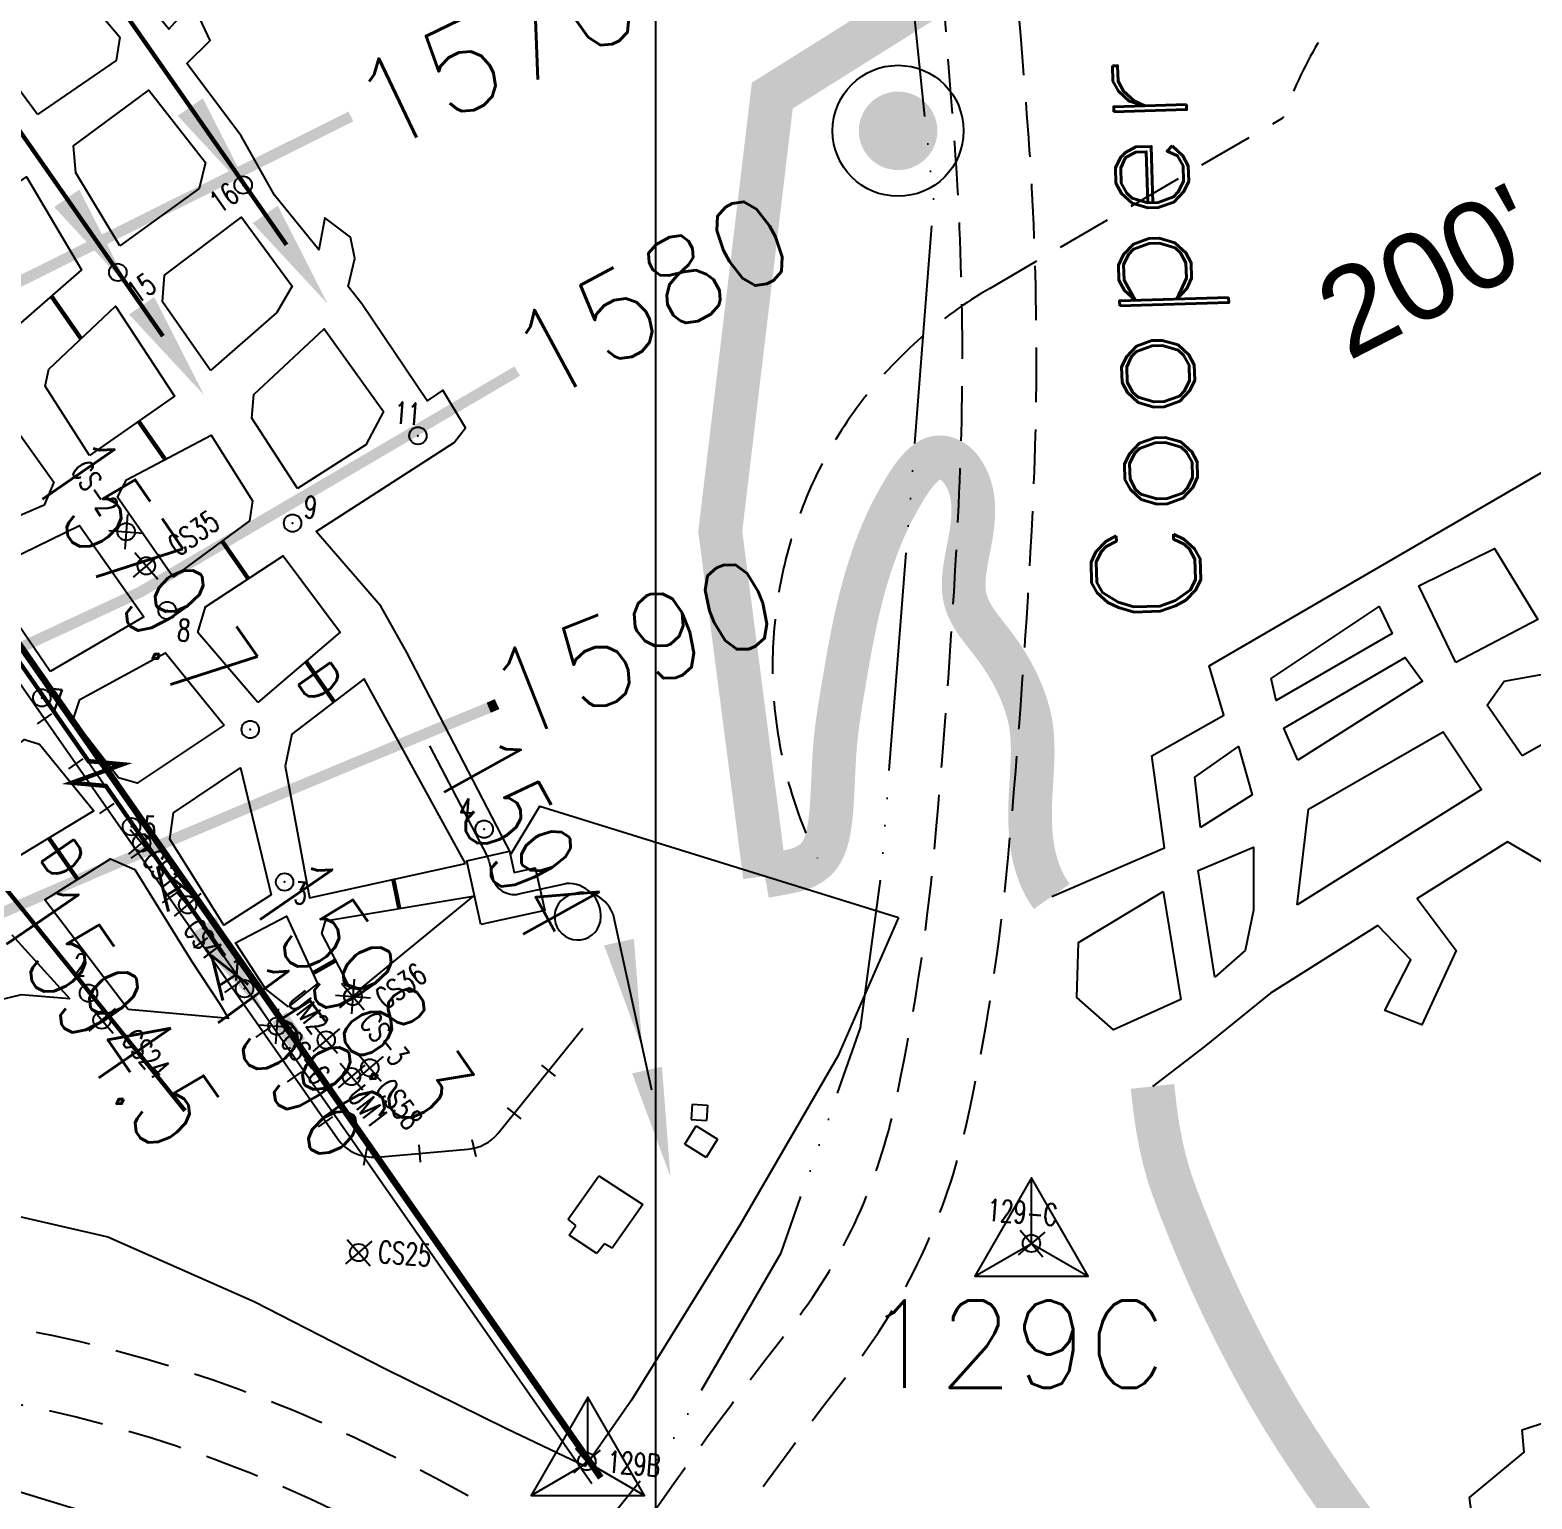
# Model space of a CAD drawing. Header units: inches. Extents: x 10131215 to 10153225, y 3476725 to 3491422.
# Drawn here: x 10143713 to 10144401, y 3480566 to 3481239 of the extents above; entities that cross this region are included whole.
import ezdxf
from ezdxf.enums import TextEntityAlignment as Align

# ---------------------------------------------------------------- set-up
doc = ezdxf.new("R2010")
doc.units = ezdxf.units.IN
doc.header["$LTSCALE"] = 100
doc.header["$MEASUREMENT"] = 0
doc.header["$PDMODE"] = 32
doc.header["$PDSIZE"] = 8
for name, pattern in [('DASHDOT', [1, 0.5, -0.25, 0, -0.25]), ('DASHED2', [0.375, 0.25, -0.125]), ('HIDDEN', [0.375, 0.25, -0.125]), ('STREAM', [1.5, 1, -0.125, 0, -0.125, 0, -0.125, 0, -0.125])]:
    doc.linetypes.add(name, pattern=pattern)
doc.layers.get('0').update_dxf_attribs({"color": 60, "linetype": 'CONTINUOUS'})
for name, color, linetype in [('BELTS-EXISTING', 40, 'CONTINUOUS'), ('BOUNDARY-MINE LIMITS', 30, 'DASHDOT'), ('BUFFER ZONE-200', 200, 'HIDDEN'), ('CONTROL POINTS', 242, 'CONTINUOUS'), ('DRILL HOLES', 170, 'CONTINUOUS'), ('ELEVATIONS-UPEER MASON-CONTOURS', 175, 'CONTINUOUS'), ('ELEVATIONS-UPPER MASON-SPOT', 175, 'CONTINUOUS'), ('GEOGRAPHIC LABELS', 7, 'CONTINUOUS'), ('GRID COORDINATES-VA SOUTH NAD27', 252, 'CONTINUOUS'), ('MINE WORKINGS-ADJACENT-LMB_UN13', 251, 'CONTINUOUS'), ('MINE WORKINGS-ADVANCED-SURVEYED', 7, 'CONTINUOUS'), ('MINE YARD', 7, 'CONTINUOUS'), ('OUTCROP-UPPER MASON-IMBODEN', 7, 'CONTINUOUS'), ('PROJECTIONS', 160, 'CONTINUOUS'), ('ROADS', 34, 'DASHED2'), ('SPADS-CONTROL SURVEY-LABELS', 230, 'CONTINUOUS'), ('SPADS-CONTROL SURVEY-SYMBOLS', 230, 'CONTINUOUS'), ('SPADS-LABEL', 90, 'CONTINUOUS'), ('SPADS-SYMBOL', 90, 'CONTINUOUS'), ('STOPPINGS-EXISTING', 7, 'CONTINUOUS'), ('STOPPINGS-MANDOORS-EXISTING', 7, 'CONTINUOUS'), ('TRACK-EXISTING', 36, 'CONTINUOUS'), ('VENTILATION', 7, 'CONTINUOUS'), ('WATER-SURFACE', 140, 'STREAM')]:
    doc.layers.add(name, color=color, linetype=linetype)
doc.styles.add('BUFFER LABELS', font='ARIAL.TTF', dxfattribs={"height": 40})
doc.styles.add('CURT', font='SIMPLEX.shx', dxfattribs={"width": 0.6, "height": 18})
doc.styles.add('LEV', font='SIMPLEX.shx', dxfattribs={"width": 0.7, "height": 40})
doc.styles.add('ROMAND', font='romand.shx', dxfattribs={"width": 2478.004343878149, "height": 165.2002895918766})
doc.styles.add('SP', font='SIMPLEX', dxfattribs={"width": 0.75, "height": 12})
doc.styles.get("Standard").update_dxf_attribs({"font": 'simplex.shx'})

# ---------------------------------------------------------------- blocks, each defined once
blk = doc.blocks.new('BM-flat-1')
at = {"layer": 'CONTROL POINTS'}
for points in [[(0, -8.731149137020111e-11), (-3.492459654808044e-10, 29.99999999991269), (-25.98076211381704, -15.00000000017462), (25.98076211311854, -15.00000000017462), (-3.492459654808044e-10, 29.99999999965075)], [(-25.98076211381704, -15.00000000017462), (0, -8.731149137020111e-11), (25.98076211311854, -15.00000000017462)]]:
    blk.add_lwpolyline(points, dxfattribs=at)
blk = doc.blocks.new('BM-flat-2')
at = {"layer": 'CONTROL POINTS'}
for points in [[(0, -8.731149137020111e-11), (-3.492459654808044e-10, 29.99999999991269), (-25.98076211381704, -15.00000000017462), (25.98076211311854, -15.00000000017462), (-3.492459654808044e-10, 29.99999999965075)], [(-25.98076211381704, -15.00000000017462), (0, -8.731149137020111e-11), (25.98076211311854, -15.00000000017462)]]:
    blk.add_lwpolyline(points, dxfattribs=at)
blk = doc.blocks.new('CHKSPD')
at = {"layer": 'SPADS-CONTROL SURVEY-SYMBOLS'}
for p, q in [((0, 8), (0, -8)), ((-8, 0), (8, 0))]:
    blk.add_line(p, q, dxfattribs=at)
blk.add_circle((0, 0), 4, dxfattribs=at)
blk = doc.blocks.new('CS')
at = {"layer": 'SPADS-CONTROL SURVEY-SYMBOLS'}
for p, q in [((-5.656854249653406, 5.656854249420576), (5.656854249420576, -5.656854249536991)), ((5.656854249420576, 5.656854249420576), (-5.656854249653406, -5.656854249536991))]:
    blk.add_line(p, q, dxfattribs=at)
blk.add_circle((-2.328306436538696e-10, -1.455191522836685e-10), 4, dxfattribs=at)
blk = doc.blocks.new('RETURN ARROW')
at = {"layer": 'VENTILATION', "color": 1}
for points in [[(0, 220.0000000000291, 0, 14, 0), (0, 170.0000000000291, 14, 14, 0)], [(0, 160.0000000000291, 0, 14, 0), (0, 110.0000000000291, 14, 14, 0)]]:
    blk.add_lwpolyline(points, format="xyseb", dxfattribs=at)
at = {"layer": 'VENTILATION', "color": 1, "const_width": 2}
blk.add_lwpolyline([(0, 0), (0, 186.9720422577229)], dxfattribs=at)
blk = doc.blocks.new('INTAKE ARROW')
at = {"layer": 'VENTILATION', "color": 5}
blk.add_lwpolyline([(0, 220.0000000000291, 0, 14, 0), (0, 170.0000000000291, 14, 14, 0)], format="xyseb", dxfattribs=at)
at = {"layer": 'VENTILATION', "color": 5, "const_width": 2}
blk.add_lwpolyline([(0, 0), (0, 186.9720422577229)], dxfattribs=at)
blk = doc.blocks.new('DRILL HOLE')
at = {"layer": 'DRILL HOLES', "const_width": 18}
blk.add_lwpolyline([(-9, 0, 1), (9, 0, 1)], format="xyb", close=True, dxfattribs=at)
at = {"layer": 'DRILL HOLES'}
blk.add_circle((0, 0), 30, dxfattribs=at)
blk = doc.blocks.new('ESCAPEWAY-SECONDARY')
at = {"layer": 'VENTILATION', "color": 3}
blk.add_lwpolyline([(0, 220.0000000000291, 0, 14, 0), (0, 170.0000000000291, 14, 14, 0)], format="xyseb", dxfattribs=at)
at = {"layer": 'VENTILATION', "color": 3, "const_width": 2}
blk.add_lwpolyline([(0, 0), (0, 78.07179676974192), (-12, 88.21539030922577), (12, 81.78460969086154), (0, 91.92820323031629), (0, 186.9720422577229)], dxfattribs=at)

msp = doc.modelspace()

# ---------------------------------------------------------------- linework, layer by layer
at = {"layer": 'BELTS-EXISTING'}
for points, const_width in [([(10143974.76462729, 3480576.046902955), (10143159.03084409, 3481744.905994347)], 3.000085550553135), ([(10143836.08329991, 3480774.762382999), (10143827.49855676, 3480787.063399937)], 8.00022813480836)]:
    msp.add_lwpolyline(points, dxfattribs=dict(at, const_width=const_width))
at = {"layer": 'BOUNDARY-MINE LIMITS', "const_width": 20.0005703370209}
msp.add_lwpolyline([(10145505.84855412, 3481770.211662874), (10145917.26518564, 3481350.055491709), (10145762.23861777, 3481168.285802471), (10145499.88595662, 3480906.060633559), (10144700.90298177, 3481633.139455162), (10144197.0666489, 3481299.398354601), (10144053.32912785, 3481209.192924167), (10144029.47889056, 3481009.544235855), (10144049.92997939, 3480851.569182137)], dxfattribs=at)
at = {"layer": 'BUFFER ZONE-200'}
msp.add_lwpolyline([(10144152.91195224, 3481120.863789889), (10144287.23207197, 3481198.9777688)], dxfattribs=at)
for centre, start, end in [((10144475.58902308, 3481131.717525347), 117.2028526886266, 160.3488997092198), ((10144253.45900216, 3480947.9691048), 120.180178067442, 206.1214059772131)]:
    msp.add_arc(centre, 200.005703370209, start, end, dxfattribs=at)
at = {"layer": 'ELEVATIONS-UPEER MASON-CONTOURS', "const_width": 5.000142584255225}
for points in [[(10143338.34161789, 3481121.573620269, 0.005590407829933627), (10143586.18605356, 3481244.758210185, 8.97411025226939e-05), (10143587.01485482, 3481245.18195257, -0.01336066955546053), (10143587.0204963, 3481245.184650516, -0.002559849566304829), (10143587.04105813, 3481245.193691277, -0.0001081613815085767), (10143587.52882529, 3481245.40505732, -0.003786024153726128), (10143597.41964779, 3481249.599893703, -0.0002710630681323085), (10143736.03679666, 3481307.066818608, -0.003852928185546616), (10143839.16235897, 3481348.826502158)], [(10143422.41645782, 3481001.023814537, -0.003644027876168281), (10143639.12601469, 3481092.854635986, -0.000581295296427857), (10143677.09490677, 3481108.566845594, 0.01466291701785515), (10143678.58232527, 3481109.232018266, 0.00290467942172563), (10143692.59252501, 3481116.097709969, 0.0002775308438247886), (10143838.76385821, 3481188.886229347, 0.0001451275642043492), (10143860.28388708, 3481199.625208086)], [(10143576.46357676, 3480780.145008489, -0.006714460500498609), (10143829.74665948, 3480889.994861376, -0.001654792402051432), (10143923.41145916, 3480928.768211231, 0.01281009180794576), (10143927.2308483, 3480930.450036264)]]:
    msp.add_lwpolyline(points, format="xyb", dxfattribs=at)
msp.add_lwpolyline([(10143516.09870001, 3480866.698538316), (10143763.81594857, 3480981.762766488), (10143936.4984768, 3481082.975033733)], dxfattribs=at)
at = {"layer": 'GRID COORDINATES-VA SOUTH NAD27'}
msp.add_line((10144000, 3476730), (10144000, 3490730), dxfattribs=at)
at = {"layer": 'MINE WORKINGS-ADJACENT-LMB_UN13', "flags": 128}
for points in [[(10144181.35254284, 3480842.301753682), (10144233.02795704, 3480864.577652344), (10144227.22156196, 3480906.713370785), (10144260.20675875, 3480925.372482839), (10144253.45900216, 3480947.9691048), (10144503.42072698, 3481093.334556668)], [(10144447.6865015, 3480833.765312511), (10144390.1583994, 3480867.266391264), (10144348.66641398, 3480841.445173661), (10144366.53698404, 3480817.564205698), (10144350.85206878, 3480783.443425549), (10144333.88873803, 3480790.034202557), (10144345.79197975, 3480813.292658666), (10144330.76775542, 3480828.95146226), (10144281.47804517, 3480798.004824865), (10144251.14205861, 3480773.399605648), (10144227.48537783, 3480755.298714703)], [(10144440.6526598, 3480577.86923836), (10144384.5890813, 3480550.422667103), (10144374.40866936, 3480554.195290079), (10144372.75918088, 3480566.948450888), (10144397.81588812, 3480587.758889136), (10144396.81512635, 3480598.002654994), (10144408.91654359, 3480601.934234391)]]:
    msp.add_lwpolyline(points, dxfattribs=at)
for points in [[(10144366.46832683, 3480949.424681031), (10144349.43051156, 3480984.661800201), (10144384.21302266, 3481001.70564918), (10144404.0146886, 3480969.159976191)], [(10144281.7996021, 3480942.136701254), (10144331.34376806, 3480975.126058114), (10144337.31806692, 3480962.770185158), (10144284.16720493, 3480932.102138309)], [(10144294.03386409, 3480904.689895656), (10144287.63512569, 3480919.324842672), (10144343.31046691, 3480951.778136415), (10144351.12431603, 3480940.989256877)], [(10144396.82054087, 3480906.735838369), (10144380.75935254, 3480929.910759397), (10144388.63551557, 3480940.946084108), (10144416.6663164, 3480946.030307967), (10144429.80573766, 3480925.394950423)], [(10144293.8378718, 3480838.535370807), (10144298.96620525, 3480882.344712559), (10144360.59067048, 3480917.674520568), (10144378.20075111, 3480891.29622507)], [(10144249.52051194, 3480873.907098867), (10144246.87033764, 3480896.904034286), (10144266.83589693, 3480910.961656312), (10144273.13500604, 3480888.825655325)], [(10144256.11324589, 3480805.389006283), (10144248.34876427, 3480854.143719075), (10144273.7273737, 3480864.946662242), (10144273.798746, 3480836.073015809), (10144269.91443804, 3480817.482367396)], [(10144232.3077255, 3480844.580878284), (10144240.51776236, 3480795.138218207), (10144209.64160987, 3480781.225441187), (10144192.78693463, 3480795.999219134), (10144193.57649676, 3480821.223930744)]]:
    msp.add_lwpolyline(points, close=True, dxfattribs=at)
at = {"layer": 'MINE WORKINGS-ADVANCED-SURVEYED', "flags": 128}
for points in [[(10143933.75473818, 3480861.798998627), (10143885.89130039, 3480954.020855429), (10143874.04991902, 3480975.329127786), (10143844.41704443, 3481009.445895901), (10143907.60617345, 3481050.266904736), (10143912.8244253, 3481056.986572701), (10143902.41735429, 3481074.292314076), (10143895.25089122, 3481069.414118447), (10143865.22301513, 3481113.806943758), (10143859.05879517, 3481121.793472847), (10143862.00413777, 3481134.525246714), (10143860.11026451, 3481144.293798456), (10143848.2714275, 3481153.156645543), (10143845.5574652, 3481138.456843899), (10143825.3179344, 3481163.634066054), (10143809.97258774, 3481190.794651158), (10143785.14760531, 3481223.850379835), (10143795.75732332, 3481234.471581958), (10143787.65768297, 3481251.619444198), (10143776.8268081, 3481239.549226882), (10143742.51196645, 3481281.917142103), (10143727.14040782, 3481303.34494416), (10143699.51138509, 3481337.068489893)], [(10143704.88696765, 3480824.749301602), (10143731.54831069, 3480795.350305628)]]:
    msp.add_lwpolyline(points, dxfattribs=at)
for points in [[(10143716.6935886, 3481200.593334983), (10143694.12298255, 3481230.932557011), (10143693.04917531, 3481241.987133086), (10143725.04323421, 3481270.911161931), (10143754.49649909, 3481235.952597215), (10143752.79371966, 3481225.332025425)], [(10143754.42673389, 3481140.421766047), (10143734.2581599, 3481173.768955045), (10143733.27575637, 3481186.159412022), (10143767.71722252, 3481211.62165305), (10143793.63519841, 3481178.491139519), (10143790.74802181, 3481166.609471682)], [(10143701.91634265, 3481098.748083813), (10143676.82163049, 3481134.99458688), (10143674.40363292, 3481146.019122947), (10143711.67985173, 3481171.897465719), (10143736.82824851, 3481129.302651585)], [(10143795.90610157, 3481083.28820409), (10143774.01749896, 3481114.678872442), (10143774.85675121, 3481126.944687996), (10143810.23141767, 3481153.563200211), (10143833.3178386, 3481121.84655014), (10143826.39809101, 3481109.874762277)], [(10143740.53411537, 3481044.372575646), (10143720.25751881, 3481076.140996305), (10143721.88231568, 3481083.838609426), (10143752.41074054, 3481112.74090769), (10143779.48050623, 3481071.478776753)], [(10143835.76323975, 3481029.193932795), (10143814.90435289, 3481061.368231751), (10143815.77364514, 3481072.289856974), (10143848.09368577, 3481102.411704146), (10143875.2663623, 3481064.436863033), (10143867.1507104, 3481049.2525702)], [(10143679.84864557, 3481004.478371712), (10143660.54679647, 3481038.01028215), (10143663.69219568, 3481044.749766676), (10143698.13046412, 3481068.3820425), (10143724.19672604, 3481032.069064008), (10143719.8221848, 3481021.631299638)], [(10143778.80928751, 3480988.556361714), (10143753.37517247, 3481025.192124221), (10143757.46208142, 3481033.209323652), (10143796.31578488, 3481053.611191965), (10143815.24307939, 3481023.521252783), (10143813.76145682, 3481014.349696185)], [(10143722.5309433, 3480945.31030655), (10143695.90220764, 3480984.10201598), (10143696.38735218, 3480992.975716848), (10143735.8949331, 3481012.234735127), (10143765.49008859, 3480970.433775042)], [(10143817.70509939, 3480931.111522875), (10143790.1335703, 3480963.257065508), (10143793.61965607, 3480974.975742486), (10143829.25574284, 3480998.282036593), (10143855.41340847, 3480963.304939002)], [(10143802.23763265, 3480920.82269788), (10143762.34462032, 3480894.147303354), (10143753.85506717, 3480896.680372249), (10143732.98658719, 3480923.364775593), (10143736.17673125, 3480932.541443915), (10143775.33979758, 3480953.898243119)], [(10143912.71045351, 3480857.382302939), (10143866.39637437, 3480941.933388924), (10143833.18596427, 3480916.63094105), (10143830.22911453, 3480901.947758262), (10143841.35457837, 3480841.644545179)], [(10143703.48720171, 3480857.788388404), (10143679.35764388, 3480890.308485639), (10143710.76812879, 3480914.269940888), (10143717.57408874, 3480912.096091423), (10143742.44381602, 3480881.477546541)], [(10143823.76185806, 3480843.092299704), (10143802.06112856, 3480829.081550266), (10143777.31221467, 3480868.598724301), (10143778.98495409, 3480880.563486421), (10143809.68530957, 3480901.279198986)], [(10143758.17963674, 3480790.477829037), (10143720.01631521, 3480840.795837929), (10143750.08963553, 3480859.480244996), (10143761.35257765, 3480854.683206611), (10143787.38431816, 3480812.516001353), (10143800.3594838, 3480792.779117133), (10143804.14033058, 3480786.357006004)], [(10143864.4882885, 3480799.919653634), (10143859.13134374, 3480801.872346241), (10143846.95375721, 3480825.399843242), (10143848.56704695, 3480831.146047441), (10143916.31987399, 3480842.371854747)], [(10143831.72084546, 3480791.790626617), (10143821.10739116, 3480799.9318272), (10143807.36023, 3480821.131441738), (10143830.77298635, 3480833.217639414), (10143845.01894413, 3480802.471908757)]]:
    msp.add_lwpolyline(points, close=True, dxfattribs=at)
at = {"layer": 'MINE WORKINGS-ADVANCED-SURVEYED'}
msp.add_lwpolyline([(10143919.73599711, 3480829.395932745), (10143913.31848302, 3480858.702362824), (10143932.85610307, 3480862.98070555), (10143934.99527443, 3480853.211895524), (10143944.76408446, 3480855.351066886), (10143949.04242718, 3480835.813446834)], close=True, dxfattribs=at)
at = {"layer": 'MINE YARD'}
for p, q in [((10144016.60700053, 3480747.103740824), (10144016.22689794, 3480740.113868386)), ((10144016.60700053, 3480747.103740824), (10144023.5997588, 3480746.723481306)), ((10144023.5997588, 3480746.723481306), (10144023.21965621, 3480739.733608867)), ((10144013.30498608, 3480728.842469783), (10144018.49160189, 3480737.210416779)), ((10144016.22689794, 3480740.113868386), (10144023.21965621, 3480739.733608867)), ((10144018.49160189, 3480737.210416779), (10144028.16658952, 3480731.187157975)), ((10144022.96939927, 3480722.700038168), (10144013.30498608, 3480728.842469783)), ((10144028.16658952, 3480731.187157975), (10144022.96939927, 3480722.700038168)), ((10143959.74554986, 3480694.438688634), (10143973.88673914, 3480714.383521563)), ((10143973.88673914, 3480714.383521563), (10143993.97575405, 3480701.190427536)), ((10143993.97575405, 3480701.190427536), (10143979.89415117, 3480681.240307384)), ((10143963.27742999, 3480691.602964552), (10143959.74554986, 3480694.438688634)), ((10143960.23265029, 3480687.068689985), (10143963.27742999, 3480691.602964552)), ((10143972.89123902, 3480678.798856976), (10143960.23265029, 3480687.068689985)), ((10143976.4617219, 3480683.166373722), (10143972.89123902, 3480678.798856976)), ((10143979.89415117, 3480681.240307384), (10143976.4617219, 3480683.166373722)), ((10143931.49471185, 3480598.63357492), (10143967.74915718, 3480581.380367221))]:
    msp.add_line(p, q, dxfattribs=at)
for points in [[(10143933.75473818, 3480861.798998627), (10143946.82515568, 3480883.665657142), (10144111.16288676, 3480832.658193104)], [(10144111.16288689, 3480832.658193062), (10144083.3789029, 3480769.19945489), (10144038.38696743, 3480691.660611446), (10143988.8629662, 3480611.577550457), (10143967.74915718, 3480581.380367221)], [(10143731.54831069, 3480795.350305628), (10143709.16209391, 3480797.259534301), (10143684.67695109, 3480791.233129496), (10143681.00538768, 3480786.713907227), (10143679.1014868, 3480780.315408233), (10143673.77862632, 3480703.677332245)], [(10143673.77862632, 3480703.677332245), (10143748.8961538, 3480686.448070968), (10143815.98910455, 3480656.697567736), (10143875.78671245, 3480626.061844021), (10143931.49471185, 3480598.63357492)]]:
    msp.add_lwpolyline(points, dxfattribs=at)
at = {"layer": 'OUTCROP-UPPER MASON-IMBODEN', "const_width": 20.0005703370209, "flags": 128}
for points in [[(10144181.35254336, 3480842.301752931), (10144179.60041356, 3480844.815061849), (10144178.02907055, 3480847.517348838), (10144176.6353399, 3480850.386898492), (10144175.41604721, 3480853.401995404), (10144174.36801805, 3480856.540924168), (10144173.488078, 3480859.781969377), (10144172.77305264, 3480863.103415623), (10144172.21976756, 3480866.483547502), (10144171.82256993, 3480869.903494698), (10144171.56589323, 3480873.355767273), (10144171.43169255, 3480876.835720378), (10144171.40192297, 3480880.338709166), (10144171.45853957, 3480883.86008879), (10144171.58349744, 3480887.395214402), (10144171.75875164, 3480890.939441156), (10144171.96625727, 3480894.488124203), (10144172.18564748, 3480898.037315562), (10144172.38726778, 3480901.585854706), (10144172.53914176, 3480905.133277974), (10144172.60929299, 3480908.679121704), (10144172.56574506, 3480912.222922236), (10144172.37652157, 3480915.764215908), (10144172.00964609, 3480919.302539058), (10144171.43314221, 3480922.837428025), (10144170.6254864, 3480926.364210126), (10144169.60696663, 3480929.861376591), (10144168.40832378, 3480933.303209627), (10144167.0602987, 3480936.663991441), (10144165.59363225, 3480939.91800424), (10144164.03906531, 3480943.039530233), (10144162.42733874, 3480946.002851627), (10144160.78919339, 3480948.782250629), (10144159.15170651, 3480951.360346657), (10144157.52730091, 3480953.753107973), (10144155.92473578, 3480955.984840049), (10144154.35277029, 3480958.079848358), (10144152.82016364, 3480960.062438371), (10144151.33567501, 3480961.95691556), (10144149.90806359, 3480963.787585397), (10144148.54608857, 3480965.578753355), (10144147.25907161, 3480967.352497283), (10144146.05858427, 3480969.121984542), (10144144.95676061, 3480970.89815487), (10144143.96573466, 3480972.691948004), (10144143.09764046, 3480974.514303683), (10144142.36461207, 3480976.376161644), (10144141.77878352, 3480978.288461626), (10144141.35228886, 3480980.262143366), (10144141.09179589, 3480982.303334807), (10144140.98210741, 3480984.398916709), (10144141.00256001, 3480986.530958036), (10144141.13249024, 3480988.681527753), (10144141.35123469, 3480990.832694824), (10144141.63812991, 3480992.966528215), (10144141.97251247, 3480995.065096888), (10144142.33371895, 3480997.110469809), (10144142.70352143, 3480999.089789979), (10144143.07343403, 3481001.010496542), (10144143.4374064, 3481002.885102681), (10144143.78938816, 3481004.726121577), (10144144.12332897, 3481006.546066411), (10144144.43317847, 3481008.357450365), (10144144.71288628, 3481010.17278662), (10144144.95640205, 3481012.004588359), (10144145.15718826, 3481013.862118997), (10144145.30675873, 3481015.741642895), (10144145.39614012, 3481017.636174646), (10144145.41635908, 3481019.538728847), (10144145.35844229, 3481021.44232009), (10144145.21341639, 3481023.339962972), (10144144.97230805, 3481025.224672087), (10144144.62614392, 3481027.089462029), (10144144.16844677, 3481028.92583416), (10144143.60272371, 3481030.719236907), (10144142.93497797, 3481032.453605461), (10144142.17121278, 3481034.112875017), (10144141.31743134, 3481035.680980767), (10144140.3796369, 3481037.141857904), (10144139.36383267, 3481038.47944162), (10144138.27602186, 3481039.67766711), (10144137.12334312, 3481040.722378633), (10144135.91747676, 3481041.607056711), (10144134.67123849, 3481042.32709094), (10144133.39744403, 3481042.877870908), (10144132.10890911, 3481043.254786209), (10144130.81844943, 3481043.453226433), (10144129.53888073, 3481043.468581174), (10144128.28301872, 3481043.29624002), (10144127.06189315, 3481042.936426609), (10144125.87938988, 3481042.408700753), (10144124.73760879, 3481041.73745631), (10144123.63864978, 3481040.947087133), (10144122.58461274, 3481040.061987081), (10144121.57759756, 3481039.10655001), (10144120.61970412, 3481038.105169777), (10144119.71303231, 3481037.082240237), (10144118.85692599, 3481036.055235336), (10144118.03970489, 3481035.013949363), (10144117.24693271, 3481033.941256698), (10144116.46417315, 3481032.820031721), (10144115.6769899, 3481031.633148808), (10144114.87094666, 3481030.363482341), (10144114.03160714, 3481028.993906697), (10144113.14453503, 3481027.507296254), (10144112.19918385, 3481025.88965599), (10144111.20056641, 3481024.139513274), (10144110.15758535, 3481022.258526072), (10144109.07914329, 3481020.248352353), (10144107.97414287, 3481018.110650081), (10144106.85148673, 3481015.847077225), (10144105.7200775, 3481013.459291751), (10144104.5888178, 3481010.948951627), (10144103.46589785, 3481008.319796421), (10144102.35665817, 3481005.58389211), (10144101.26572682, 3481002.755386274), (10144100.19773191, 3480999.848426492), (10144099.15730151, 3480996.877160344), (10144098.14906371, 3480993.855735408), (10144097.17764659, 3480990.798299265), (10144096.24767825, 3480987.718999492), (10144095.36257342, 3480984.629779616), (10144094.52089352, 3480981.533766951), (10144093.7199866, 3480978.431884757), (10144092.95720073, 3480975.325056294), (10144092.22988398, 3480972.214204823), (10144091.53538441, 3480969.100253602), (10144090.87105009, 3480965.984125893), (10144090.23422908, 3480962.866744955), (10144089.62227437, 3480959.749404009), (10144089.03255856, 3480956.634876122), (10144088.46245918, 3480953.526304318), (10144087.90935376, 3480950.426831625), (10144087.37061983, 3480947.339601067), (10144086.84363491, 3480944.267755672), (10144086.32577652, 3480941.214438465), (10144085.81442221, 3480938.182792472), (10144085.30833571, 3480935.174462217), (10144084.81182558, 3480932.185098211), (10144084.33058664, 3480929.208852463), (10144083.87031366, 3480926.239876982), (10144083.43670145, 3480923.272323776), (10144083.03544479, 3480920.300344854), (10144082.67223847, 3480917.318092224), (10144082.35277729, 3480914.319717896), (10144082.08067311, 3480911.304137858), (10144081.85120612, 3480908.289324019), (10144081.65757356, 3480905.298012269), (10144081.4929727, 3480902.352938498), (10144081.3506008, 3480899.476838596), (10144081.22365509, 3480896.692448451), (10144081.10533286, 3480894.022503953), (10144080.98883134, 3480891.489740993), (10144080.86831494, 3480889.111702256), (10144080.74181665, 3480886.88515762), (10144080.60833662, 3480884.801683758), (10144080.46687498, 3480882.852857344), (10144080.31643188, 3480881.030255053), (10144080.15600745, 3480879.325453558), (10144079.98460184, 3480877.730029532), (10144079.80121518, 3480876.235559651), (10144079.6048486, 3480874.833694579), (10144079.39450714, 3480873.516380952), (10144079.16919685, 3480872.275639396), (10144078.92792374, 3480871.103490541), (10144078.66969386, 3480869.991955011), (10144078.39351324, 3480868.933053433), (10144078.0983879, 3480867.918806437), (10144077.78332389, 3480866.941234648), (10144077.4468677, 3480865.993843357), (10144077.08572771, 3480865.076076509), (10144076.69615278, 3480864.188862715), (10144076.27439177, 3480863.333130583), (10144075.81669352, 3480862.509808722), (10144075.31930688, 3480861.719825742), (10144074.77848071, 3480860.964110253), (10144074.19046386, 3480860.243590863), (10144073.5527066, 3480859.55898556), (10144072.86746482, 3480858.910169845), (10144072.13819585, 3480858.296808598), (10144071.368357, 3480857.718566698), (10144070.56140559, 3480857.175109024), (10144069.72079893, 3480856.666100457), (10144068.84999435, 3480856.191205875), (10144067.95244914, 3480855.750090159), (10144067.01151454, 3480855.338848251), (10144065.93011735, 3480854.939295354), (10144064.59107828, 3480854.529676735), (10144062.87721802, 3480854.08823766), (10144060.6713573, 3480853.593223397), (10144057.85631682, 3480853.022879211), (10144054.31491728, 3480852.355450368), (10144049.92997939, 3480851.569182137)], [(10144319.92532677, 3480555.213838967), (10144316.33663077, 3480560.168238285), (10144312.68034944, 3480565.282941889), (10144308.94492654, 3480570.584967058), (10144305.1470316, 3480576.064545873), (10144301.31039063, 3480581.702714116), (10144297.45872962, 3480587.480507568), (10144293.61577455, 3480593.378962013), (10144289.80525144, 3480599.379113233), (10144286.05088628, 3480605.461997008), (10144282.37640506, 3480611.608649122), (10144278.80283962, 3480617.797846951), (10144275.34044514, 3480623.999334257), (10144271.99678263, 3480630.180596394), (10144268.77941313, 3480636.309118718), (10144265.69589764, 3480642.352386585), (10144262.7537972, 3480648.27788535), (10144259.96067282, 3480654.053100369), (10144257.32408552, 3480659.645516997), (10144254.84693216, 3480665.03363527), (10144252.51345303, 3480670.240013934), (10144250.30322425, 3480675.298226418), (10144248.19582193, 3480680.241846149), (10144246.1708222, 3480685.104446553), (10144244.20780118, 3480689.91960106), (10144242.28633499, 3480694.720883095), (10144240.38599976, 3480699.541866085), (10144238.49416888, 3480704.440441699), (10144236.62940493, 3480709.571774555), (10144234.81806776, 3480715.115347514), (10144233.08651722, 3480721.250643435), (10144231.46111316, 3480728.15714518), (10144229.96821542, 3480736.014335606), (10144228.63418387, 3480745.001697576), (10144227.48537834, 3480755.298713946)]]:
    msp.add_lwpolyline(points, dxfattribs=at)
at = {"layer": 'PROJECTIONS'}
msp.add_line((10143970.66428831, 3480573.185321903), (10143157.79208616, 3481737.944074316), dxfattribs=at)
at = {"layer": 'ROADS', "flags": 128}
for points in [[(10143977.81358273, 3480529.333327991, -0.01937967413343109), (10144061.30818812, 3480644.405426576, 0.1125758716068924), (10144109.14494397, 3480745.434826266, 0.03159209493290131), (10144127.53849706, 3480863.161425718, 0.01066442996357584), (10144138.73431065, 3481021.545145686, 0.03213433844465769), (10144136.0979308, 3481198.278778365, -0.001179615373861303), (10144121.42607695, 3481389.106606024, 0.003974789069614379), (10144108.54191192, 3481545.268048825, -0.002219775640105275), (10144082.77956501, 3481844.700095448, -0.0254955342318762), (10144079.13615759, 3481964.237006917, -0.007480470770134671), (10144082.57504877, 3482061.336450049, -0.07126555659590952), (10144099.20510171, 3482146.649008043, -5.45664982423859e-05), (10144144.55527087, 3482276.988573843, -0.026500307433645), (10144223.93974319, 3482471.261753676, 0.01074138494956091), (10144286.19679779, 3482610.890952731, 0.05843437956086443), (10144348.64630489, 3482827.047510195, 0.02762746427153242), (10144362.25036382, 3482950.907885144, 0.01503300784322832), (10144365.81654944, 3483098.419193052, 0.04589246911851473), (10144349.77123011, 3483262.494780242, 0.009669910476673529), (10144324.48687447, 3483382.0524142, 0.01585903859480272), (10144281.35149007, 3483544.591064394, -0.02193537922725152), (10144263.73677592, 3483614.368901702, -0.1698514237543266), (10144280.16997424, 3483737.502046584, -0.02294678634854096), (10144354.59576381, 3483869.042047307, 0.02393543597165788), (10144436.76664925, 3484014.9425096, 0.02199729124077286), (10144491.26798899, 3484136.633323381, 0.07642775738828667), (10144506.46605003, 3484203.153914664, -0.05312621505940658), (10144519.19264774, 3484273.796856009, -0.1841303385977821), (10144579.86215684, 3484353.856290971, -0.02128836196265211), (10144687.16172457, 3484414.618690119, 0.004527776630187011), (10144779.22768692, 3484462.749692064, 0.004814666278564344), (10144928.31551067, 3484544.277658043, 0.08901292829478342), (10144974.98902956, 3484582.625574252, 0.01364287405088792), (10145025.40010943, 3484645.214694783, 0.136952631217702), (10145054.73071465, 3484718.962772585, -0.01507731925693985), (10145078.48349998, 3484891.748384274, -0.01507731925693985)], [(10144006.17725362, 3480510.609334359, -0.01934792283331722), (10144087.99871102, 3480623.360433806, 0.1125758716068916), (10144142.30246601, 3480738.047841849, 0.0315920949329012), (10144161.35858111, 3480860.014765194, 0.01066442996357595), (10144172.65673625, 3481019.845106543, 0.03213433844465802), (10144169.95533861, 3481200.944199417, -0.001179615373861297), (10144155.29588793, 3481391.61218612, 0.003974789069614498), (10144142.3673577, 3481548.312490643, -0.002219775640105241), (10144116.63105319, 3481847.443935756, -0.02549553423187641), (10144113.09327886, 3481963.517315211, -0.00748047077013442), (10144116.49621931, 3482059.600197019, -0.0712655565959113), (10144131.28160171, 3482135.449387944, -5.456649824251487e-05), (10144176.62939894, 3482265.782024678, -0.02650030743364561), (10144254.65217463, 3482456.722684426, 0.01074138494956045), (10144317.50386547, 3482597.685455608, 0.05843437956086477), (10144382.15118997, 3482821.449053015, 0.02762746427153264), (10144396.16519072, 3482949.041239821, 0.01503300784322848), (10144399.78086137, 3483098.596052876, 0.04589246911851402), (10144383.12941429, 3483268.870803923, 0.00966991047667434), (10144357.57301485, 3483389.715159273, 0.01585903859480194), (10144313.88455231, 3483554.338250678, -0.02193537922725069), (10144296.99976549, 3483621.224763754, -0.1698514237543365), (10144310.46323086, 3483722.105507561, -0.02294678634853963), (10144383.35388834, 3483850.932288896, 0.02393543597168464), (10144467.12049771, 3483999.666041546, 0.02199729124074251), (10144522.84362063, 3484124.084797478, 0.07642775738828607), (10144540.3429691, 3484200.677791423, -0.05312621505940635), (10144551.79236576, 3484264.231077068, -0.184130338597786), (10144597.84316859, 3484324.999676956, -0.02128836196265161), (10144702.62714854, 3484384.337512937, 0.004527776630186765), (10144795.23820146, 3484432.75346334, 0.004814666278564601), (10144944.8998766, 3484514.595210182, 0.08901292829478266), (10145000.84502243, 3484560.560883172, 0.01364287405088763), (10145052.41894784, 3484624.593762331, 0.1369526312177081), (10145088.50380472, 3484715.324490599, -0.01507731925693956), (10145111.97751672, 3484886.07944537, 1.566469032398041)], [(10142001.61912893, 3481747.570449117, 0.1320704416792527), (10142107.59393178, 3481656.220893564, -0.007698182375034502), (10142203.03096507, 3481608.429005803, 0.01009127937818469), (10142299.84972252, 3481560.523150609, 5.156959466175723e-05), (10142489.25588463, 3481462.581105072, -0.06481815719356522), (10142643.6834812, 3481355.435315843, -0.03379276110105855), (10142738.06994283, 3481257.572126242, -0.01897003369916085), (10142791.72406586, 3481188.711364832, 0.09250105904645976), (10142867.13305391, 3481116.683528583, 0.02204644550108465), (10142975.37658818, 3481052.678299208, 0.04830341237549937), (10143086.33097645, 3481006.630771364, -0.009666580876494142), (10143203.64950463, 3480968.252186175, -0.1645218764643816), (10143298.81027475, 3480894.151318884, -0.01735364431322314), (10143329.07661955, 3480844.636030035, 0.05736824305306115), (10143400.84347649, 3480745.889158785, 0.09811935692721978), (10143487.88991955, 3480682.111557854, 0.08231522211707899), (10143554.27112231, 3480663.566661529, -0.00311914054314976), (10143667.59679386, 3480650.558003931, -0.08019379140146214), (10143861.72424214, 3480594.590318847, -0.03567062674509744), (10143977.81358273, 3480529.333327991, 0.03033956119358595)], [(10141974.61922224, 3481726.885736804, 0.1304731537305135), (10142092.88603047, 3481625.586149979, -0.007698182375036688), (10142187.38746962, 3481578.262710158, 0.01003146802550916), (10142284.84866191, 3481530.024395601, 5.141376955908815e-05), (10142473.68866285, 3481432.375050452, -0.06481815719356454), (10142620.90659947, 3481330.231421857, -0.03379276110106199), (10142712.10676938, 3481235.671879098, -0.01897003369915796), (10142764.17588682, 3481168.845361291, 0.09250105904646153), (10142848.60295571, 3481088.203771168, 0.02204644550109502), (10142959.4248412, 3481022.673869144, 0.0483034123754749), (10143076.42856191, 3480974.115700541, -0.009666580876494402), (10143192.49859205, 3480936.145448491, -0.1645218764643826), (10143270.47617848, 3480875.424941309, -0.01735364431322344), (10143299.51199718, 3480827.922806301, 0.05736824305305893), (10143375.85058783, 3480722.88554267, 0.09811935692722489), (10143473.55474838, 3480651.299142947, 0.08231522211707366), (10143550.63669556, 3480629.764724026, -0.003119140543149839), (10143663.54128426, 3480616.804320204, -0.08019379140132599), (10143847.26441468, 3480563.836099148, -0.03756126220735894), (10143964.79510801, 3480497.183520223, 0.03033956119359681), (10144134.71457646, 3480397.553627817, -0.01467906965626841), (10144332.77364003, 3480289.607079771, -0.007941565920486397), (10144421.65611732, 3480235.813217099, -0.03065494092735191), (10144565.0770686, 3480133.117799616, -0.02483849629557761), (10144653.33200801, 3480053.76718865, -0.03176566947432175), (10144781.69119517, 3479908.994230807, -0.02240179030647771), (10144825.03903872, 3479847.910216453, 4.911681708464862)]]:
    msp.add_lwpolyline(points, format="xyb", dxfattribs=at)
at = {"layer": 'SPADS-SYMBOL'}
for p in [(10143810.93314517, 3481168.214200871), (10143753.49614706, 3481128.197632325), (10143890.98269148, 3481053.351640343), (10143833.55141112, 3481013.326867082), (10143776.12013062, 3480973.302093856), (10143718.68885, 3480933.277320665), (10143814.16357055, 3480918.809102229), (10143759.79429211, 3480874.295395372), (10143921.32247286, 3480873.132970168), (10143829.89294994, 3480848.933360602), (10143811.52850305, 3480800.070278323), (10143740.08104206, 3480798.003027846)]:
    msp.add_point(p, dxfattribs=at)
at = {"layer": 'STOPPINGS-EXISTING', "const_width": 2.00005703370209, "flags": 128}
for points in [[(10143736.6452315, 3481097.815164008), (10143723.0840989, 3481117.273902643)], [(10143775.18463744, 3481042.515341402), (10143762.99549947, 3481060.005418151)], [(10143813.28904931, 3480987.839687587), (10143801.24892922, 3481005.115940009)], [(10143852.60483319, 3480931.425847742), (10143839.72325844, 3480949.909495363)], [(10143735.07177437, 3480850.149721191), (10143721.93168512, 3480869.00430878)], [(10143882.44346047, 3480836.758951094), (10143879.71781583, 3480850.10567521)], [(10143842.86368327, 3480807.123408564), (10143853.34023683, 3480813.060954941)]]:
    msp.add_lwpolyline(points, dxfattribs=at)
at = {"layer": 'TRACK-EXISTING'}
for p, q in [((10143716.71313134, 3480921.343645302), (10143723.27367371, 3480925.922174985)), ((10143731.0210366, 3480900.841950404), (10143737.58157897, 3480905.420480087)), ((10143745.32894186, 3480880.340255507), (10143751.88948423, 3480884.91878519)), ((10143759.63684712, 3480859.838560609), (10143766.19738949, 3480864.417090292)), ((10143773.94475238, 3480839.336865712), (10143780.50529475, 3480843.915395395)), ((10143788.25265764, 3480818.835170814), (10143794.8132, 3480823.413700497)), ((10143802.56056289, 3480798.333475917), (10143809.12110526, 3480802.9120056)), ((10143816.86846815, 3480777.831781019), (10143823.42901052, 3480782.410310702)), ((10143953.93732054, 3480759.952786139), (10143947.71359053, 3480764.979597758)), ((10143831.17637341, 3480757.330086122), (10143837.73691578, 3480761.908615805)), ((10143938.22853423, 3480740.503629878), (10143932.00480423, 3480745.530441497)), ((10143845.48427867, 3480736.828391224), (10143852.04482104, 3480741.406920907)), ((10143892.18166382, 3480720.618984601), (10143891.49681199, 3480728.589845794)), ((10143917.63259471, 3480723.056286098), (10143915.80818227, 3480730.845712872)), ((10143866.20936358, 3480719.244540609), (10143867.6561625, 3480727.112858288))]:
    msp.add_line(p, q, dxfattribs=at)
msp.add_lwpolyline([(10143156.55332823, 3481730.982154285), (10143854.14840443, 3480731.403169437, 0.2679491924311151), (10143872.26188993, 3480722.922340659), (10143913.87148698, 3480726.497413434, 0.2041883373781862), (10143927.7186824, 3480733.857537372), (10143966.53424184, 3480781.91534821)], format="xyb", dxfattribs=at)
at = {"layer": 'VENTILATION', "color": 1}
for p, q in [((10143896.25116134, 3480911.349575522), (10143922.75222775, 3480860.719645235)), ((10143923.66107672, 3480858.221274834), (10143925.22646441, 3480851.072724161)), ((10143937.1344458, 3480843.443085497), (10143958.88647015, 3480848.206337875)), ((10143980.23500504, 3480834.527982003), (10143997.9148524, 3480753.790611858))]:
    msp.add_line(p, q, dxfattribs=at)
for points in [[(10143993.80628738, 3480772.552919463, 0, 14.00039923591463, 0), (10143983.11043056, 3480821.396969595, 14.00039923591463, 14.00039923591463, 0)], [(10144006.64131556, 3480713.940059305, 0, 14.00039923591463, 0), (10143995.94545874, 3480762.784109436, 14.00039923591463, 14.00039923591463, 0)]]:
    msp.add_lwpolyline(points, format="xyseb", dxfattribs=at)
for centre, radius, start, end in [((10143913.8922667, 3480856.082103471), 10.00028516851045, 12.35164802698616, 27.62876900592353), ((10143934.99527443, 3480853.211895524), 10.00028516851045, 192.3516480269862, 282.3516480326115), ((10143959.79217797, 3480833.198022814), 15.03561863158214, 356.583927314111, 93.45344415075402), ((10143964.20499097, 3480833.008162354), 10.61958723262503, 115.8183367384556, 358.8849592912418), ((10143966.22167607, 3480829.078538098), 15.03561863183748, 21.2498519299766, 118.1193687475037)]:
    msp.add_arc(centre, radius, start, end, dxfattribs=at)
at = {"layer": 'WATER-SURFACE', "flags": 128}
for points in [[(10143932.87121267, 3480501.395266518), (10143942.72944389, 3480525.838747902), (10143952.70604939, 3480525.219625703), (10144006.91163194, 3480592.010445907), (10144057.36410225, 3480679.078302655), (10144093.778059, 3480782.050448491), (10144103.08908491, 3480851.627245181), (10144127.22081185, 3481160.814439445), (10144114.67757151, 3481281.858048534), (10144082.79808799, 3481414.123913775), (10144082.74977843, 3481494.303712436), (10144115.71962818, 3481622.544673036), (10144103.79356201, 3481753.57220377), (10144120.10929861, 3482098.322025224), (10144128.49411982, 3482152.92313317), (10144160.53810588, 3482266.188256086), (10144229.35453892, 3482407.236991053), (10144277.5996487, 3482539.540458492), (10144359.1730007, 3482724.896395417), (10144389.62591375, 3482893.38143787), (10144400.12453813, 3483063.105195397), (10144389.74228431, 3483219.092147283), (10144371.59223048, 3483330.461979656), (10144282.837997, 3483676.723691769)], [(10137411.7546344, 3483426.789255301), (10137474.45041237, 3482981.897529566), (10137579.14682649, 3482649.660520009), (10137590.84699315, 3482433.446215561), (10137587.45940399, 3482378.531646732), (10137599.96112631, 3482337.664870187), (10137604.64163574, 3482332.363001616), (10137617.45128915, 3482296.488472382), (10137617.14332225, 3482291.496240707), (10137639.31393809, 3482245.017998977), (10137643.99443113, 3482239.716137561), (10137722.63868464, 3482134.607897846), (10137983.08263489, 3481973.113979705), (10138087.2836807, 3481876.442684058), (10138160.26179901, 3481841.845275634), (10138249.12919419, 3481821.295674601), (10138395.33360595, 3481837.277902817), (10138493.8104973, 3481891.301477723), (10138555.21204036, 3481912.546996517), (10138623.14254595, 3481958.443752155), (10138695.44545207, 3481994.046469562), (10138870.2904975, 3482068.386136313), (10138926.08784464, 3482079.956735102), (10138975.97237725, 3482076.860466843), (10139063.91567143, 3482041.334258246), (10139219.23177018, 3481961.536209391), (10139356.75085817, 3481917.921837969), (10139376.08823983, 3481906.699084633), (10139418.21046532, 3481858.983297892), (10139426.95456733, 3481838.395526734), (10139459.71620483, 3481801.283288971), (10139541.7455673, 3481751.090701231), (10139620.32740084, 3481726.168422713), (10139710.11888228, 3481720.595435614), (10139779.03200131, 3481701.284544101), (10139838.89296709, 3481697.569228908), (10139957.38187809, 3481670.170175366), (10140057.15010583, 3481663.978004581), (10140147.86634535, 3481673.381338033), (10140255.70593204, 3481716.800443551), (10140382.26625053, 3481739.01264511), (10140506.97682338, 3481731.272305747), (10140665.37299384, 3481701.396397675), (10140904.50880733, 3481681.542941285), (10141031.99476922, 3481718.731076731), (10141117.72318591, 3481728.443761655), (10141416.97528604, 3481790.048914256), (10141568.17063862, 3481805.720429078), (10141702.85851593, 3481797.360662217), (10141845.67237324, 3481758.429616515), (10141927.08235989, 3481698.254068632), (10142014.40605611, 3481652.744996891), (10142039.51323101, 3481635.036767634), (10142100.49551572, 3481587.268033094), (10142173.77915461, 3481557.663924656), (10142342.51128885, 3481451.979981368), (10142440.11944094, 3481410.844069988), (10142516.53957499, 3481350.97876007), (10142634.76913487, 3481238.407542367), (10142726.15380217, 3481177.613712932), (10142805.40125149, 3481082.495499636), (10142886.50001928, 3481017.329140327), (10142974.13001602, 3480976.813028012), (10143067.36548052, 3480945.971280219), (10143130.3621203, 3480911.995122127), (10143244.52648436, 3480814.710507199), (10143315.03010595, 3480740.179945271), (10143444.46720254, 3480646.958940998), (10143507.77181406, 3480617.975012461), (10143607.33573194, 3480600.609570145), (10143931.2091112, 3480501.498411836), (10143941.18571063, 3480500.879292286), (10144061.57053804, 3480423.253914956), (10144127.70137133, 3480359.017560608), (10144225.30557292, 3480317.88337452), (10144309.84511996, 3480227.44965382), (10144429.30210904, 3480134.849301186), (10144512.60556326, 3480024.448499126), (10144565.93214201, 3479996.08431612), (10144630.16163658, 3479982.076653542), (10144707.50275971, 3479937.189310224), (10144750.2349502, 3479899.460593586), (10144815.74620394, 3479825.241368135), (10144865.98370753, 3479746.958976467), (10144891.27997955, 3479670.224267062), (10144907.92773613, 3479453.718182547), (10145022.74786208, 3479286.241936504), (10145032.41529555, 3479280.631108962), (10145115.05172954, 3479240.426854953), (10145152.79465427, 3479203.008120002), (10145200.82271511, 3479169.962248323), (10145280.67851781, 3479084.831809021), (10145298.4686169, 3479048.651150179), (10145331.22307141, 3479011.542049474), (10145407.0169806, 3478941.6967707), (10145450.36537065, 3478913.952401333), (10145478.44041348, 3478882.144689775), (10145541.16809472, 3478763.000563584), (10145557.72198389, 3478706.852874531), (10145525.45626632, 3478428.240457886), (10145537.33088825, 3478377.394094906), (10145559.79948881, 3478335.912444447), (10145690.8135519, 3478187.477681572), (10145742.59208477, 3478134.155926452), (10145757.24718018, 3478128.235817673), (10146071.3146948, 3477863.216043734), (10146105.30358246, 3477846.074749222), (10146200.73689877, 3477770.001543612), (10146242.22926213, 3477712.307376551), (10146281.2490904, 3477614.679199419), (10146313.69241592, 3477572.579248061), (10146394.77898842, 3477507.418214883), (10146491.75639412, 3477456.304309324), (10146645.14646014, 3477426.745736777), (10146695.33504109, 3477428.64341145), (10147021.36486615, 3477518.659209794), (10147088.37241953, 3477549.578855943), (10147159.44057755, 3477565.213904467), (10147267.58879906, 3477613.624949646), (10147474.87854291, 3477645.86406484), (10147614.23278406, 3477632.208607079), (10147639.48189992, 3477635.653192537), (10147676.2530869, 3477663.437354782), (10147683.09639808, 3477693.078036083), (10147699.29725343, 3477712.116497752), (10147764.14112633, 3477708.093977782), (10147808.723802, 3477700.317479013), (10147940.61624712, 3477647.037990749), (10147988.33127711, 3477609.002098999), (10148063.19065959, 3477524.184765984), (10148091.88139221, 3477502.361624318), (10148363.47493419, 3477360.243225752), (10148429.90380976, 3477301.003437504), (10148458.284894, 3477274.188798535), (10148484.50068853, 3477212.432696281), (10148490.45535926, 3477146.922583158), (10148539.44529819, 3477048.67812035), (10148567.86469676, 3476941.688048133), (10148570.37792306, 3476901.44558687), (10148578.00084835, 3476867.304810384)]]:
    msp.add_lwpolyline(points, dxfattribs=at)

# ---------------------------------------------------------------- block references
for name, p in [('BM-flat-2', (10144172.0316886, 3480683.365475591)), ('BM-flat-1', (10143968.83998419, 3480582.94047905))]:
    msp.add_blockref(name, p)
at = {"layer": 'DRILL HOLES', "xscale": 1.000028516851045, "yscale": 1.000028516851045, "zscale": 1.000028516851045}
msp.add_blockref('DRILL HOLE', (10144110.9481935, 3481193.046931232), dxfattribs=at)
at = {"layer": 'SPADS-CONTROL SURVEY-SYMBOLS', "xscale": 1.000028516851045, "yscale": 1.000028516851045, "zscale": 1.000028516851045}
for name, p, rotation in [('CHKSPD', (10143757.34882338, 3481009.380498214), 355.6010318805542), ('CS', (10143766.57459182, 3480993.778658198), 355.6010318963016), ('CS', (10143764.4278446, 3480866.873609132), 355.601031902625), ('CS', (10143785.46596155, 3480838.492295817), 355.601031937984), ('CHKSPD', (10143861.22299491, 3480796.503158119), 355.6010320607029), ('CS', (10143861.17525933, 3480796.48746253), 355.6010320606288), ('CS', (10143746.22368286, 3480785.727751284), 355.6010318801168), ('CHKSPD', (10143826.39033521, 3480782.841057512), 355.6010320067999), ('CS', (10143848.97426052, 3480776.53349325), 355.6010320429084), ('CS', (10143868.94856225, 3480763.821628821), 355.6010320753903), ('CS', (10143860.54196387, 3480759.788569104), 355.6010320624375), ('CS', (10144172.0316886, 3480683.365475591), 355.6010325596557), ('CS', (10143863.82946245, 3480679.16050731), 355.6010320737921), ('CS', (10143968.37682128, 3480583.480840791), 355.6010322460336)]:
    msp.add_blockref(name, p, dxfattribs=dict(at, rotation=rotation))
at = {"layer": 'VENTILATION', "xscale": 1.000028516851045, "yscale": 1.000028516851045, "zscale": 1.000028516851045}
for name, p, rotation in [('RETURN ARROW', (10143723.75515262, 3481294.140439855), 214.9107603075983), ('RETURN ARROW', (10143667.14614679, 3481252.319295208), 214.9107603075983), ('ESCAPEWAY-SECONDARY', (10143695.39543786, 3480968.322658612), 214.910760307598), ('INTAKE ARROW', (10143784.29445424, 3480744.126865591), 38.89618935398953)]:
    msp.add_blockref(name, p, dxfattribs=dict(at, rotation=rotation))

# ---------------------------------------------------------------- texts
at = {"layer": 'BUFFER ZONE-200', "style": 'BUFFER LABELS'}
msp.add_text("200'", height=40.0011406740418, rotation=27.21479801401312, dxfattribs=at).set_placement((10144354.13355061, 3481128.9103345), align=Align.MIDDLE)
at = {"layer": 'CONTROL POINTS'}
msp.add_text('129C', height=40.0011406740418, rotation=359.9999999874678, dxfattribs=at).set_placement((10144233.93906587, 3480617.266151301), align=Align.RIGHT)
at = {"layer": 'ELEVATIONS-UPEER MASON-CONTOURS'}
for s, rotation, p in [('1570', 25.46787245877723, (10143873.23599252, 3481181.938861764)), ('1580', 28.3315569329905, (10143946.71623493, 3481066.78236357)), ('1590', 21.6196599652362, (10143932.53824215, 3480912.078407002))]:
    msp.add_text(s, height=40.0011406740418, rotation=rotation, dxfattribs=at).set_placement(p)
at = {"layer": 'ELEVATIONS-UPPER MASON-SPOT', "style": 'LEV', "width": 0.7}
for s, p in [('1579.7', (10143765.49635494, 3480992.176555215)), ('1598.3', (10143865.25910826, 3480799.741725584)), ('1594.5', (10143748.99452423, 3480788.315127522))]:
    msp.add_text(s, height=40.0011406740418, rotation=304.6566906709421, dxfattribs=at).set_placement(p, align=Align.MIDDLE)
for s, rotation, p in [('1594', 299.0180602614295, (10143896.64260302, 3480901.61081605)), ('1596', 306.3359953068094, (10143791.63696664, 3480795.026479582))]:
    msp.add_text(s, height=40.0011406740418, rotation=rotation, dxfattribs=at).set_placement(p)
at = {"layer": 'GEOGRAPHIC LABELS', "style": 'ROMAND', "width": 1.092077103569233}
msp.add_text('Cooper', height=50.00142584255225, rotation=91.72839929991694, dxfattribs=at).set_placement((10144250.22512342, 3480966.500199314))
at = {"layer": 'SPADS-CONTROL SURVEY-LABELS', "style": 'SP', "width": 0.7}
for s, rotation, p in [('CS-2', 303.7916815575654, (10143746.09238097, 3481015.79687302)), ('CS24', 311.1603511032775, (10143770.57334278, 3480757.81736263))]:
    msp.add_text(s, height=10.00028516851045, rotation=rotation, dxfattribs=at).set_placement(p, align=Align.RIGHT)
for s, rotation, p in [('CS35', 35.44028195706746, (10143781.20415675, 3480997.626699653)), ('CS1', 307.7661360716189, (10143764.11829595, 3480858.786563103)), ('CS4', 307.7661361038026, (10143782.97581455, 3480826.941332709)), ('CS36', 35.44028212276091, (10143876.17970694, 3480790.21383726)), ('UM2', 307.7661361817428, (10143830.78766771, 3480794.0274087)), ('CS-3', 307.9200234234945, (10143863.72676238, 3480784.366436198)), ('CS-6', 307.7661361777821, (10143827.38955483, 3480775.752395667)), ('UM1', 307.7661362282846, (10143858.19293297, 3480750.759569251)), ('CS58', 307.9200234372255, (10143870.94265055, 3480753.68077177)), ('129-C', 355.6010325264177, (10144151.46953079, 3480693.839384824)), ('CS25', 355.6010320877257, (10143872.44527842, 3480674.690154202)), ('129B', 355.601032260672, (10143977.41240324, 3480578.446212952))]:
    msp.add_text(s, height=10.00028516851045, rotation=rotation, dxfattribs=at).set_placement(p)
at = {"layer": 'SPADS-LABEL', "style": 'SP', "width": 0.7}
for s, rotation, p in [('16', 35.21506571684379, (10143800.11522502, 3481154.849962222)), ('15', 35.21506566031936, (10143762.27741226, 3481113.486282098)), ('7', 355.6010318313985, (10143722.21463562, 3480927.452210689)), ('5', 355.6010319030506, (10143764.81373716, 3480869.2641937)), ('3', 355.6010320141619, (10143833.78535424, 3480839.08892034)), ('2', 355.6010318576172, (10143732.95328851, 3480806.19205292)), ('1', 355.60103197048, (10143804.3981067, 3480804.104991999))]:
    msp.add_text(s, height=10.00028516851045, rotation=rotation, dxfattribs=at).set_placement(p)
for s, rotation, p in [('11', 355.6010320738828, (10143886.17619134, 3481063.599324506)), ('9', 355.6010320092288, (10143841.77264396, 3481020.625742787)), ('8', 355.6010319217696, (10143783.76501511, 3480964.278844117)), ('4', 355.6010321315283, (10143912.92431531, 3480882.285244265))]:
    msp.add_text(s, height=10.00028516851045, rotation=rotation, dxfattribs=at).set_placement(p, align=Align.MIDDLE)
at = {"layer": 'STOPPINGS-EXISTING', "style": 'CURT'}
for p in [(10143777.05731385, 3480847.56241712), (10143801.97626923, 3480806.720840859)]:
    msp.add_text('A', height=20.0005703370209, rotation=32.82001935069209, dxfattribs=at).set_placement(p, align=Align.MIDDLE)
at = {"layer": 'STOPPINGS-MANDOORS-EXISTING', "style": 'CURT', "width": 0.9}
for p in [(10143846.16404582, 3480940.667671552), (10143728.50172975, 3480859.577014986)]:
    msp.add_text('D', height=18.00051330331881, rotation=304.9108333333327, dxfattribs=at).set_placement(p, align=Align.MIDDLE)

doc.saveas('drawing.dxf')
